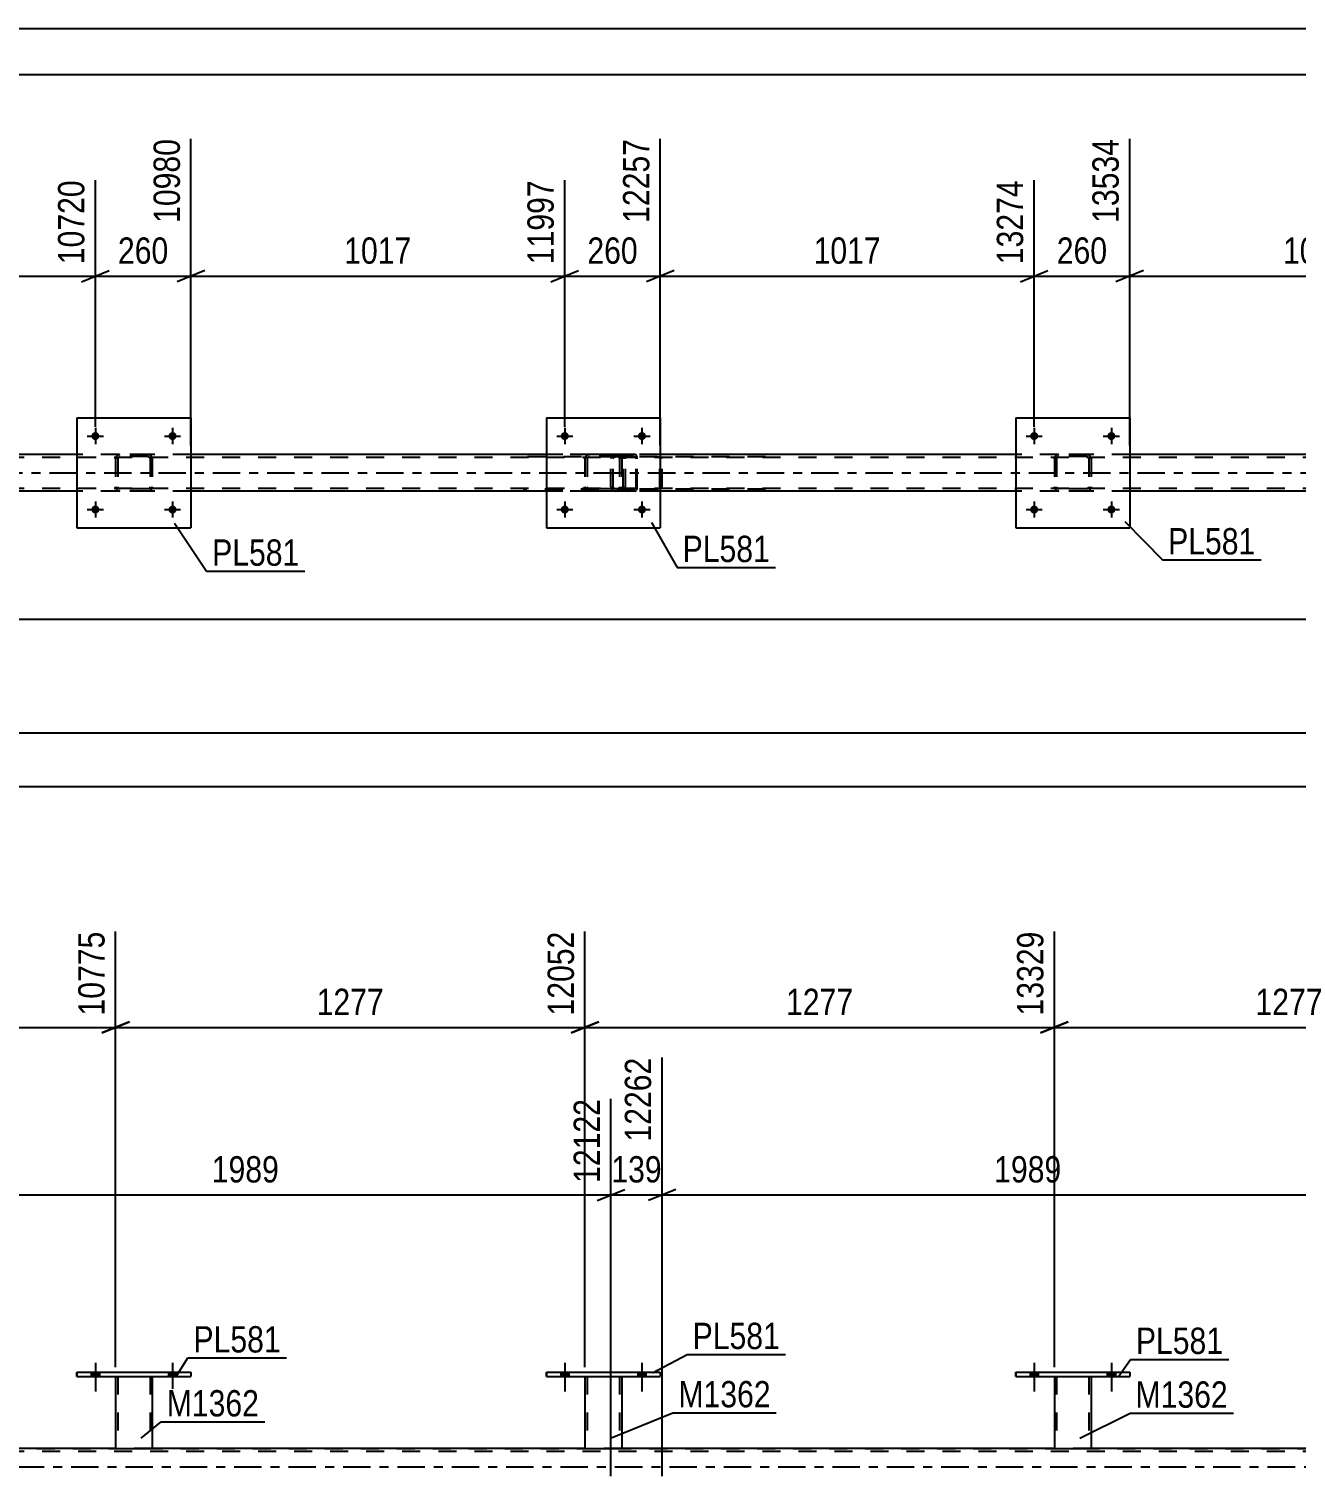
# Model space of a CAD drawing. Header units: millimetres. Extents: x 0 to 841, y 0 to 594.
# Drawn here: x 475.1 to 613, y 436.5 to 594 of the extents above; entities that cross this region are included whole.
import ezdxf

# ---------------------------------------------------------------- set-up
doc = ezdxf.new("R2010")
doc.units = ezdxf.units.MM
doc.linetypes.add('DXK_LINE_DOT2', pattern=[3.9198, 1.9599, -1.9599])
doc.linetypes.add('DXK_LINE_DOT3', pattern=[5.9187, 2.979, -0.9799, 0.9799, -0.9799])
doc.styles.add('Arial Narrow', font='ARIALN.TTF', dxfattribs={"height": 0.2})

# ---------------------------------------------------------------- blocks, each defined once
blk = doc.blocks.new('Unknown-318887337-1135')
at = {"color": 5, "linetype": 'Continuous'}
for p, q in [((841, 594), (0, 594)), ((836, 589), (5, 589))]:
    blk.add_line(p, q, dxfattribs=at)
blk = doc.blocks.new('Part-318887337-5396 - 5196')
at = {"color": 7, "linetype": 'DXK_LINE_DOT2'}
for p, q in [((768.54, 547.37), (104.46, 547.37)), ((492.71, 547.69), (480.31, 547.69)), ((543.79, 547.69), (531.39, 547.69)), ((594.87, 547.69), (582.47, 547.69)), ((768.54, 544.01), (104.46, 544.01)), ((492.71, 543.69), (480.31, 543.69)), ((543.79, 543.69), (531.39, 543.69)), ((594.87, 543.69), (582.47, 543.69))]:
    blk.add_line(p, q, dxfattribs=at)
at = {"color": 2, "linetype": 'Continuous'}
for p, q in [((480.31, 547.69), (441.63, 547.69)), ((531.39, 547.69), (492.71, 547.69)), ((582.47, 547.69), (543.79, 547.69)), ((633.55, 547.69), (594.87, 547.69)), ((480.31, 543.69), (441.63, 543.69)), ((531.39, 543.69), (492.71, 543.69)), ((582.47, 543.69), (543.79, 543.69)), ((633.55, 543.69), (594.87, 543.69))]:
    blk.add_line(p, q, dxfattribs=at)
at = {"color": 7, "linetype": 'DXK_LINE_DOT3'}
blk.add_line((104.46, 545.69), (768.54, 545.69), dxfattribs=at)
blk = doc.blocks.new('Bolt-318887337-5218 - 5196')
at = {"linetype": 'Continuous'}
for points in [[(584.91, 549.7, -1), (584.03, 549.7, -1)], [(593.31, 549.7, -1), (592.43, 549.7, -1)]]:
    blk.add_hatch(color=1, dxfattribs=at).paths.add_polyline_path(points)
at = {"color": 1, "linetype": 'Continuous'}
for p, q in [((583.59, 549.7), (585.35, 549.7)), ((584.47, 550.58), (584.47, 548.82)), ((591.99, 549.7), (593.75, 549.7)), ((592.87, 550.58), (592.87, 548.82))]:
    blk.add_line(p, q, dxfattribs=at)
blk = doc.blocks.new('Bolt-318887337-5219 - 5196')
at = {"linetype": 'Continuous'}
for points in [[(584.91, 541.7, -1), (584.03, 541.7, -1)], [(593.31, 541.7, -1), (592.43, 541.7, -1)]]:
    blk.add_hatch(color=1, dxfattribs=at).paths.add_polyline_path(points)
at = {"color": 1, "linetype": 'Continuous'}
for p, q in [((583.59, 541.7), (585.35, 541.7)), ((584.47, 542.58), (584.47, 540.82)), ((591.99, 541.7), (593.75, 541.7)), ((592.87, 542.58), (592.87, 540.82))]:
    blk.add_line(p, q, dxfattribs=at)
blk = doc.blocks.new('Bolt-318887337-5222 - 5196')
at = {"linetype": 'Continuous'}
for points in [[(533.83, 549.7, -1), (532.95, 549.7, -1)], [(542.23, 549.7, -1), (541.35, 549.7, -1)]]:
    blk.add_hatch(color=1, dxfattribs=at).paths.add_polyline_path(points)
at = {"color": 1, "linetype": 'Continuous'}
for p, q in [((532.51, 549.7), (534.27, 549.7)), ((533.39, 550.58), (533.39, 548.82)), ((540.91, 549.7), (542.67, 549.7)), ((541.79, 550.58), (541.79, 548.82))]:
    blk.add_line(p, q, dxfattribs=at)
blk = doc.blocks.new('Bolt-318887337-5223 - 5196')
at = {"linetype": 'Continuous'}
for points in [[(533.83, 541.7, -1), (532.95, 541.7, -1)], [(542.23, 541.7, -1), (541.35, 541.7, -1)]]:
    blk.add_hatch(color=1, dxfattribs=at).paths.add_polyline_path(points)
at = {"color": 1, "linetype": 'Continuous'}
for p, q in [((532.51, 541.7), (534.27, 541.7)), ((533.39, 542.58), (533.39, 540.82)), ((540.91, 541.7), (542.67, 541.7)), ((541.79, 542.58), (541.79, 540.82))]:
    blk.add_line(p, q, dxfattribs=at)
blk = doc.blocks.new('Bolt-318887337-5224 - 5196')
at = {"linetype": 'Continuous'}
for points in [[(482.75, 549.7, -1), (481.87, 549.7, -1)], [(491.15, 549.7, -1), (490.27, 549.7, -1)]]:
    blk.add_hatch(color=1, dxfattribs=at).paths.add_polyline_path(points)
at = {"color": 1, "linetype": 'Continuous'}
for p, q in [((481.43, 549.7), (483.19, 549.7)), ((482.31, 550.58), (482.31, 548.82)), ((489.83, 549.7), (491.59, 549.7)), ((490.71, 550.58), (490.71, 548.82))]:
    blk.add_line(p, q, dxfattribs=at)
blk = doc.blocks.new('Bolt-318887337-5225 - 5196')
at = {"linetype": 'Continuous'}
for points in [[(482.75, 541.7, -1), (481.87, 541.7, -1)], [(491.15, 541.7, -1), (490.27, 541.7, -1)]]:
    blk.add_hatch(color=1, dxfattribs=at).paths.add_polyline_path(points)
at = {"color": 1, "linetype": 'Continuous'}
for p, q in [((481.43, 541.7), (483.19, 541.7)), ((482.31, 542.58), (482.31, 540.82)), ((489.83, 541.7), (491.59, 541.7)), ((490.71, 542.58), (490.71, 540.82))]:
    blk.add_line(p, q, dxfattribs=at)
blk = doc.blocks.new('Part-318887337-5291 - 5196')
at = {"color": 2, "linetype": 'Continuous'}
for p, q in [((582.47, 551.7), (582.47, 539.7)), ((582.47, 551.7), (594.87, 551.7)), ((594.87, 551.7), (594.87, 539.7)), ((582.47, 539.7), (594.87, 539.7))]:
    blk.add_line(p, q, dxfattribs=at)
blk = doc.blocks.new('Part-318887337-5292 - 5196')
at = {"color": 7, "linetype": 'DXK_LINE_DOT2'}
for p, q in [((586.67, 547.22), (586.71, 547.4)), ((586.71, 547.4), (586.67, 547.22)), ((586.67, 547.22), (586.67, 544.18)), ((586.91, 547.22), (586.93, 547.31)), ((586.91, 547.22), (586.91, 544.18)), ((586.93, 547.31), (586.98, 547.39)), ((586.97, 547.66), (587.15, 547.7)), ((587.15, 547.7), (586.97, 547.66)), ((586.98, 547.39), (587.06, 547.44)), ((587.06, 547.44), (587.15, 547.46)), ((590.19, 547.7), (587.15, 547.7)), ((590.19, 547.46), (587.15, 547.46)), ((590.19, 547.7), (590.37, 547.66)), ((590.37, 547.66), (590.19, 547.7)), ((590.19, 547.46), (590.28, 547.44)), ((590.28, 547.44), (590.36, 547.39)), ((590.36, 547.39), (590.41, 547.31)), ((590.41, 547.31), (590.43, 547.22)), ((590.43, 547.22), (590.43, 544.18)), ((590.63, 547.4), (590.67, 547.22)), ((590.67, 547.22), (590.63, 547.4)), ((590.67, 547.22), (590.67, 544.18)), ((586.71, 543.99), (586.67, 544.18)), ((586.67, 544.18), (586.71, 543.99)), ((586.93, 544.09), (586.91, 544.18)), ((586.98, 544.01), (586.93, 544.09)), ((587.15, 543.7), (586.97, 543.73)), ((586.97, 543.73), (587.15, 543.7)), ((587.06, 543.96), (586.98, 544.01)), ((587.15, 543.94), (587.06, 543.96)), ((590.19, 543.94), (587.15, 543.94)), ((590.19, 543.7), (587.15, 543.7)), ((590.28, 543.96), (590.19, 543.94)), ((590.37, 543.73), (590.19, 543.7)), ((590.19, 543.7), (590.37, 543.73)), ((590.36, 544.01), (590.28, 543.96)), ((590.41, 544.09), (590.36, 544.01)), ((590.43, 544.18), (590.41, 544.09)), ((590.67, 544.18), (590.63, 543.99)), ((590.63, 543.99), (590.67, 544.18))]:
    blk.add_line(p, q, dxfattribs=at)
at = {"color": 7, "linetype": 'DXK_LINE_DOT3'}
blk.add_line((588.67, 545.7), (588.67, 545.7), dxfattribs=at)
at = {"color": 7, "linetype": 'DXK_LINE_DOT2'}
for centre, start, end in [((587.15, 547.22), 112.5, 157.5), ((587.15, 547.22), 112.5, 157.5), ((590.19, 547.22), 22.5, 67.5), ((590.19, 547.22), 22.5, 67.5), ((587.15, 544.18), 202.5, 247.5), ((587.15, 544.18), 202.5, 247.5), ((590.19, 544.18), 292.5, 337.5), ((590.19, 544.18), 292.5, 337.5)]:
    blk.add_arc(centre, 0.48, start, end, dxfattribs=at)
blk = doc.blocks.new('Part-318887337-5303 - 5196')
at = {"color": 2, "linetype": 'Continuous'}
for p, q in [((531.39, 551.7), (531.39, 539.7)), ((531.39, 551.7), (543.79, 551.7)), ((543.79, 551.7), (543.79, 539.7)), ((531.39, 539.7), (543.79, 539.7))]:
    blk.add_line(p, q, dxfattribs=at)
blk = doc.blocks.new('Part-318887337-5304 - 5196')
at = {"color": 7, "linetype": 'DXK_LINE_DOT2'}
for p, q in [((535.59, 547.22), (535.62, 547.4)), ((535.62, 547.4), (535.59, 547.22)), ((535.59, 547.22), (535.59, 544.18)), ((535.83, 547.22), (535.85, 547.31)), ((535.83, 547.22), (535.83, 544.18)), ((535.85, 547.31), (535.9, 547.39)), ((535.88, 547.66), (536.07, 547.7)), ((536.07, 547.7), (535.88, 547.66)), ((535.9, 547.39), (535.98, 547.44)), ((535.98, 547.44), (536.07, 547.46)), ((539.11, 547.7), (536.07, 547.7)), ((539.11, 547.46), (536.07, 547.46)), ((539.11, 547.7), (539.29, 547.66)), ((539.29, 547.66), (539.11, 547.7)), ((539.11, 547.46), (539.2, 547.44)), ((539.2, 547.44), (539.28, 547.39)), ((539.28, 547.39), (539.33, 547.31)), ((539.33, 547.31), (539.35, 547.22)), ((539.35, 547.22), (539.35, 544.18)), ((539.55, 547.4), (539.59, 547.22)), ((539.59, 547.22), (539.55, 547.4)), ((539.59, 547.22), (539.59, 544.18)), ((535.62, 543.99), (535.59, 544.18)), ((535.59, 544.18), (535.62, 543.99)), ((535.85, 544.09), (535.83, 544.18)), ((535.9, 544.01), (535.85, 544.09)), ((536.07, 543.7), (535.88, 543.73)), ((535.88, 543.73), (536.07, 543.7)), ((535.98, 543.96), (535.9, 544.01)), ((536.07, 543.94), (535.98, 543.96)), ((539.11, 543.94), (536.07, 543.94)), ((539.11, 543.7), (536.07, 543.7)), ((539.2, 543.96), (539.11, 543.94)), ((539.29, 543.73), (539.11, 543.7)), ((539.11, 543.7), (539.29, 543.73)), ((539.28, 544.01), (539.2, 543.96)), ((539.33, 544.09), (539.28, 544.01)), ((539.35, 544.18), (539.33, 544.09)), ((539.59, 544.18), (539.55, 543.99)), ((539.55, 543.99), (539.59, 544.18))]:
    blk.add_line(p, q, dxfattribs=at)
at = {"color": 7, "linetype": 'DXK_LINE_DOT3'}
blk.add_line((537.59, 545.7), (537.59, 545.7), dxfattribs=at)
at = {"color": 7, "linetype": 'DXK_LINE_DOT2'}
for centre, start, end in [((536.07, 547.22), 112.5, 157.5), ((536.07, 547.22), 112.5, 157.5), ((539.11, 547.22), 22.5, 67.5), ((539.11, 547.22), 22.5, 67.5), ((536.07, 544.18), 202.5, 247.5), ((536.07, 544.18), 202.5, 247.5), ((539.11, 544.18), 292.5, 337.5), ((539.11, 544.18), 292.5, 337.5)]:
    blk.add_arc(centre, 0.48, start, end, dxfattribs=at)
blk = doc.blocks.new('Part-318887337-5309 - 5196')
at = {"color": 2, "linetype": 'Continuous'}
for p, q in [((480.31, 551.7), (480.31, 539.7)), ((480.31, 551.7), (492.71, 551.7)), ((492.71, 551.7), (492.71, 539.7)), ((480.31, 539.7), (492.71, 539.7))]:
    blk.add_line(p, q, dxfattribs=at)
blk = doc.blocks.new('Part-318887337-5310 - 5196')
at = {"color": 7, "linetype": 'DXK_LINE_DOT2'}
for p, q in [((484.51, 547.22), (484.54, 547.4)), ((484.54, 547.4), (484.51, 547.22)), ((484.51, 547.22), (484.51, 544.18)), ((484.75, 547.22), (484.77, 547.31)), ((484.75, 547.22), (484.75, 544.18)), ((484.77, 547.31), (484.82, 547.39)), ((484.8, 547.66), (484.99, 547.7)), ((484.99, 547.7), (484.8, 547.66)), ((484.82, 547.39), (484.9, 547.44)), ((484.9, 547.44), (484.99, 547.46)), ((488.03, 547.7), (484.99, 547.7)), ((488.03, 547.46), (484.99, 547.46)), ((488.03, 547.7), (488.21, 547.66)), ((488.21, 547.66), (488.03, 547.7)), ((488.03, 547.46), (488.12, 547.44)), ((488.12, 547.44), (488.2, 547.39)), ((488.2, 547.39), (488.25, 547.31)), ((488.25, 547.31), (488.27, 547.22)), ((488.27, 547.22), (488.27, 544.18)), ((488.47, 547.4), (488.51, 547.22)), ((488.51, 547.22), (488.47, 547.4)), ((488.51, 547.22), (488.51, 544.18)), ((484.54, 543.99), (484.51, 544.18)), ((484.51, 544.18), (484.54, 543.99)), ((484.77, 544.09), (484.75, 544.18)), ((484.82, 544.01), (484.77, 544.09)), ((484.99, 543.7), (484.8, 543.73)), ((484.8, 543.73), (484.99, 543.7)), ((484.9, 543.96), (484.82, 544.01)), ((484.99, 543.94), (484.9, 543.96)), ((488.03, 543.94), (484.99, 543.94)), ((488.03, 543.7), (484.99, 543.7)), ((488.12, 543.96), (488.03, 543.94)), ((488.21, 543.73), (488.03, 543.7)), ((488.03, 543.7), (488.21, 543.73)), ((488.2, 544.01), (488.12, 543.96)), ((488.25, 544.09), (488.2, 544.01)), ((488.27, 544.18), (488.25, 544.09)), ((488.51, 544.18), (488.47, 543.99)), ((488.47, 543.99), (488.51, 544.18))]:
    blk.add_line(p, q, dxfattribs=at)
at = {"color": 7, "linetype": 'DXK_LINE_DOT3'}
blk.add_line((486.51, 545.7), (486.51, 545.7), dxfattribs=at)
at = {"color": 7, "linetype": 'DXK_LINE_DOT2'}
for centre, start, end in [((484.99, 547.22), 112.5, 157.5), ((484.99, 547.22), 112.5, 157.5), ((488.03, 547.22), 22.5, 67.5), ((488.03, 547.22), 22.5, 67.5), ((484.99, 544.18), 202.5, 247.5), ((484.99, 544.18), 202.5, 247.5), ((488.03, 544.18), 292.5, 337.5), ((488.03, 544.18), 292.5, 337.5)]:
    blk.add_arc(centre, 0.48, start, end, dxfattribs=at)
blk = doc.blocks.new('Part-318887337-5335 - 5196')
at = {"color": 7, "linetype": 'DXK_LINE_DOT2'}
for p, q in [((541.01, 547.69), (528.85, 547.69)), ((539.13, 547.45), (528.85, 547.45)), ((538.45, 547.35), (538.42, 547.21)), ((538.42, 544.17), (538.42, 547.21)), ((538.46, 547.4), (538.45, 547.35)), ((538.67, 547.21), (538.69, 547.3)), ((538.67, 544.17), (538.67, 547.21)), ((538.69, 547.3), (538.74, 547.38)), ((538.92, 547.69), (538.73, 547.66)), ((538.74, 547.38), (538.82, 547.43)), ((538.82, 547.43), (538.92, 547.45)), ((538.92, 547.69), (541.01, 547.69)), ((541.01, 547.45), (538.92, 547.45)), ((539.74, 547.69), (539.74, 547.45)), ((541.12, 547.66), (541.01, 547.69)), ((541.01, 547.45), (541.06, 547.43)), ((541.06, 547.43), (541.11, 547.38)), ((541.11, 547.38), (541.14, 547.3)), ((541.2, 547.55), (541.12, 547.66)), ((541.14, 547.3), (541.15, 547.21)), ((541.15, 544.17), (541.15, 547.21)), ((541.26, 547.4), (541.2, 547.55)), ((541.28, 547.21), (541.26, 547.4)), ((541.28, 544.17), (541.28, 547.21)), ((541.01, 543.93), (528.85, 543.93)), ((541.01, 543.69), (528.85, 543.69)), ((538.42, 544.17), (538.43, 544.11)), ((538.43, 544.11), (538.46, 543.99)), ((538.69, 544.08), (538.67, 544.17)), ((538.74, 544), (538.69, 544.08)), ((538.73, 543.73), (538.92, 543.69)), ((538.82, 543.95), (538.74, 544)), ((538.92, 543.93), (538.82, 543.95)), ((541.01, 543.69), (538.92, 543.69)), ((539.74, 543.69), (539.74, 543.93)), ((541.06, 543.95), (541.01, 543.93)), ((541.01, 543.69), (541.12, 543.73)), ((541.11, 544), (541.06, 543.95)), ((541.14, 544.08), (541.11, 544)), ((541.12, 543.73), (541.2, 543.83)), ((541.15, 544.17), (541.14, 544.08)), ((541.2, 543.83), (541.26, 543.99)), ((541.26, 543.99), (541.28, 544.17))]:
    blk.add_line(p, q, dxfattribs=at)
for centre, start, end in [((538.91, 547.2), 111.1941, 156.1506), ((538.91, 544.19), 203.8494, 248.8059)]:
    blk.add_arc(centre, 0.492, start, end, dxfattribs=at)
blk = doc.blocks.new('Part-318887337-5364 - 5196')
at = {"color": 7, "linetype": 'DXK_LINE_DOT2'}
for p, q in [((539.76, 547.35), (539.74, 547.21)), ((539.74, 544.17), (539.74, 547.21)), ((539.77, 547.4), (539.76, 547.35)), ((539.99, 547.21), (540.01, 547.3)), ((539.99, 544.17), (539.99, 547.21)), ((540.01, 547.3), (540.07, 547.38)), ((540.25, 547.69), (540.05, 547.66)), ((540.07, 547.38), (540.15, 547.43)), ((540.15, 547.43), (540.25, 547.45)), ((555.23, 547.69), (540.25, 547.69)), ((555.23, 547.45), (540.25, 547.45)), ((543.68, 547.66), (543.48, 547.69)), ((543.48, 547.45), (543.58, 547.43)), ((543.58, 547.43), (543.66, 547.38)), ((543.66, 547.38), (543.72, 547.3)), ((543.72, 547.3), (543.74, 547.21)), ((543.74, 544.17), (543.74, 547.21)), ((543.96, 547.35), (543.95, 547.4)), ((543.99, 547.21), (543.96, 547.35)), ((543.99, 544.17), (543.99, 547.21)), ((539.74, 544.17), (539.75, 544.11)), ((539.75, 544.11), (539.77, 543.99)), ((540.01, 544.08), (539.99, 544.17)), ((540.07, 544), (540.01, 544.08)), ((540.05, 543.73), (540.25, 543.69)), ((540.15, 543.95), (540.07, 544)), ((540.25, 543.93), (540.15, 543.95)), ((555.23, 543.93), (540.25, 543.93)), ((555.23, 543.69), (540.25, 543.69)), ((543.58, 543.95), (543.48, 543.93)), ((543.48, 543.69), (543.68, 543.73)), ((543.66, 544), (543.58, 543.95)), ((543.72, 544.08), (543.66, 544)), ((543.74, 544.17), (543.72, 544.08)), ((543.95, 543.99), (543.98, 544.11)), ((543.98, 544.11), (543.99, 544.17))]:
    blk.add_line(p, q, dxfattribs=at)
for centre, start, end in [((540.23, 547.19), 110.7584, 155.6801), ((540.23, 544.19), 204.32, 249.2417)]:
    blk.add_arc(centre, 0.496, start, end, dxfattribs=at)
blk = doc.blocks.new('Bolt-318887337-3358 - 3336')
at = {"linetype": 'Continuous'}
for points in [[(584.03, 447.37), (584.91, 447.37), (584.91, 447.85), (584.03, 447.85)], [(592.43, 447.37), (593.31, 447.37), (593.31, 447.85), (592.43, 447.85)]]:
    blk.add_hatch(color=1, dxfattribs=at).paths.add_polyline_path(points)
at = {"color": 1, "linetype": 'Continuous'}
for p, q in [((584.47, 448.85), (584.47, 445.73)), ((592.87, 448.85), (592.87, 445.73)), ((584.03, 447.85), (584.03, 447.37)), ((584.91, 447.85), (584.91, 447.37)), ((592.43, 447.85), (592.43, 447.37)), ((593.31, 447.85), (593.31, 447.37))]:
    blk.add_line(p, q, dxfattribs=at)
blk = doc.blocks.new('Bolt-318887337-3359 - 3336')
at = {"linetype": 'Continuous'}
for points in [[(584.03, 447.37), (584.91, 447.37), (584.91, 447.85), (584.03, 447.85)], [(592.43, 447.37), (593.31, 447.37), (593.31, 447.85), (592.43, 447.85)]]:
    blk.add_hatch(color=1, dxfattribs=at).paths.add_polyline_path(points)
at = {"color": 1, "linetype": 'Continuous'}
for p, q in [((584.47, 448.85), (584.47, 445.73)), ((592.87, 448.85), (592.87, 445.73)), ((584.03, 447.85), (584.03, 447.37)), ((584.91, 447.85), (584.91, 447.37)), ((592.43, 447.85), (592.43, 447.37)), ((593.31, 447.85), (593.31, 447.37))]:
    blk.add_line(p, q, dxfattribs=at)
blk = doc.blocks.new('Bolt-318887337-3362 - 3336')
at = {"linetype": 'Continuous'}
for points in [[(532.95, 447.37), (533.83, 447.37), (533.83, 447.85), (532.95, 447.85)], [(541.35, 447.37), (542.23, 447.37), (542.23, 447.85), (541.35, 447.85)]]:
    blk.add_hatch(color=1, dxfattribs=at).paths.add_polyline_path(points)
at = {"color": 1, "linetype": 'Continuous'}
for p, q in [((533.39, 448.85), (533.39, 445.73)), ((541.79, 448.85), (541.79, 445.73)), ((532.95, 447.85), (532.95, 447.37)), ((533.83, 447.85), (533.83, 447.37)), ((541.35, 447.85), (541.35, 447.37)), ((542.23, 447.85), (542.23, 447.37))]:
    blk.add_line(p, q, dxfattribs=at)
blk = doc.blocks.new('Bolt-318887337-3363 - 3336')
at = {"linetype": 'Continuous'}
for points in [[(532.95, 447.37), (533.83, 447.37), (533.83, 447.85), (532.95, 447.85)], [(541.35, 447.37), (542.23, 447.37), (542.23, 447.85), (541.35, 447.85)]]:
    blk.add_hatch(color=1, dxfattribs=at).paths.add_polyline_path(points)
at = {"color": 1, "linetype": 'Continuous'}
for p, q in [((533.39, 448.85), (533.39, 445.73)), ((541.79, 448.85), (541.79, 445.73)), ((532.95, 447.85), (532.95, 447.37)), ((533.83, 447.85), (533.83, 447.37)), ((541.35, 447.85), (541.35, 447.37)), ((542.23, 447.85), (542.23, 447.37))]:
    blk.add_line(p, q, dxfattribs=at)
blk = doc.blocks.new('Bolt-318887337-3364 - 3336')
at = {"linetype": 'Continuous'}
for points in [[(481.87, 447.37), (482.75, 447.37), (482.75, 447.85), (481.87, 447.85)], [(490.27, 447.37), (491.15, 447.37), (491.15, 447.85), (490.27, 447.85)]]:
    blk.add_hatch(color=1, dxfattribs=at).paths.add_polyline_path(points)
at = {"color": 1, "linetype": 'Continuous'}
for p, q in [((482.31, 448.85), (482.31, 445.73)), ((490.71, 448.85), (490.71, 445.73)), ((481.87, 447.85), (481.87, 447.37)), ((482.75, 447.85), (482.75, 447.37)), ((490.27, 447.85), (490.27, 447.37)), ((491.15, 447.85), (491.15, 447.37))]:
    blk.add_line(p, q, dxfattribs=at)
blk = doc.blocks.new('Bolt-318887337-3365 - 3336')
at = {"linetype": 'Continuous'}
for points in [[(481.87, 447.37), (482.75, 447.37), (482.75, 447.85), (481.87, 447.85)], [(490.27, 447.37), (491.15, 447.37), (491.15, 447.85), (490.27, 447.85)]]:
    blk.add_hatch(color=1, dxfattribs=at).paths.add_polyline_path(points)
at = {"color": 1, "linetype": 'Continuous'}
for p, q in [((482.31, 448.85), (482.31, 445.73)), ((490.71, 448.85), (490.71, 445.73)), ((481.87, 447.85), (481.87, 447.37)), ((482.75, 447.85), (482.75, 447.37)), ((490.27, 447.85), (490.27, 447.37)), ((491.15, 447.85), (491.15, 447.37))]:
    blk.add_line(p, q, dxfattribs=at)
blk = doc.blocks.new('Part-318887337-3505 - 3336')
at = {"color": 2, "linetype": 'Continuous'}
for p, q in [((582.47, 447.37), (582.47, 447.85)), ((582.47, 447.85), (582.47, 447.85)), ((582.47, 447.85), (594.87, 447.85)), ((582.47, 447.37), (582.47, 447.37)), ((582.47, 447.37), (594.87, 447.37)), ((594.87, 447.85), (594.87, 447.37))]:
    blk.add_line(p, q, dxfattribs=at)
at = {"color": 7, "linetype": 'DXK_LINE_DOT2'}
for p, q in [((582.47, 447.85), (582.47, 447.37)), ((582.47, 447.85), (582.47, 447.85)), ((582.47, 447.37), (582.47, 447.37)), ((594.87, 447.85), (594.87, 447.37))]:
    blk.add_line(p, q, dxfattribs=at)
blk = doc.blocks.new('Part-318887337-3510 - 3336')
at = {"color": 7, "linetype": 'DXK_LINE_DOT2'}
for p, q in [((586.67, 447.38), (590.67, 447.38)), ((586.67, 447.37), (586.67, 447.38)), ((586.67, 447.38), (586.67, 447.37)), ((586.91, 447.38), (586.91, 439.53)), ((590.43, 447.38), (590.43, 439.53)), ((590.67, 447.38), (590.67, 447.37)), ((590.67, 447.37), (590.67, 447.38)), ((590.41, 439.53), (590.43, 439.53))]:
    blk.add_line(p, q, dxfattribs=at)
at = {"color": 2, "linetype": 'Continuous'}
for p, q in [((586.67, 447.37), (586.67, 439.53)), ((590.67, 447.37), (590.67, 439.53)), ((586.67, 439.53), (590.63, 439.53)), ((590.67, 439.53), (590.63, 439.53))]:
    blk.add_line(p, q, dxfattribs=at)
blk = doc.blocks.new('Part-318887337-3525 - 3336')
at = {"color": 2, "linetype": 'Continuous'}
for p, q in [((531.39, 447.37), (531.39, 447.85)), ((531.39, 447.85), (531.39, 447.85)), ((531.39, 447.85), (543.79, 447.85)), ((531.39, 447.37), (531.39, 447.37)), ((531.39, 447.37), (543.79, 447.37)), ((543.79, 447.85), (543.79, 447.37))]:
    blk.add_line(p, q, dxfattribs=at)
at = {"color": 7, "linetype": 'DXK_LINE_DOT2'}
for p, q in [((531.39, 447.85), (531.39, 447.37)), ((531.39, 447.85), (531.39, 447.85)), ((531.39, 447.37), (531.39, 447.37)), ((543.79, 447.85), (543.79, 447.37))]:
    blk.add_line(p, q, dxfattribs=at)
blk = doc.blocks.new('Part-318887337-3530 - 3336')
at = {"color": 7, "linetype": 'DXK_LINE_DOT2'}
for p, q in [((535.59, 447.38), (539.59, 447.38)), ((535.59, 447.37), (535.59, 447.38)), ((535.59, 447.38), (535.59, 447.37)), ((535.83, 447.38), (535.83, 439.53)), ((539.35, 447.38), (539.35, 439.53)), ((539.59, 447.38), (539.59, 447.37)), ((539.59, 447.37), (539.59, 447.38)), ((539.33, 439.53), (539.35, 439.53))]:
    blk.add_line(p, q, dxfattribs=at)
at = {"color": 2, "linetype": 'Continuous'}
for p, q in [((535.59, 447.37), (535.59, 439.53)), ((539.59, 447.37), (539.59, 439.53)), ((535.59, 439.53), (539.55, 439.53)), ((539.59, 439.53), (539.55, 439.53))]:
    blk.add_line(p, q, dxfattribs=at)
blk = doc.blocks.new('Part-318887337-3535 - 3336')
at = {"color": 2, "linetype": 'Continuous'}
for p, q in [((480.31, 447.37), (480.31, 447.85)), ((480.31, 447.85), (480.31, 447.85)), ((480.31, 447.85), (492.71, 447.85)), ((480.31, 447.37), (480.31, 447.37)), ((480.31, 447.37), (492.71, 447.37)), ((492.71, 447.85), (492.71, 447.37))]:
    blk.add_line(p, q, dxfattribs=at)
at = {"color": 7, "linetype": 'DXK_LINE_DOT2'}
for p, q in [((480.31, 447.85), (480.31, 447.37)), ((480.31, 447.85), (480.31, 447.85)), ((480.31, 447.37), (480.31, 447.37)), ((492.71, 447.85), (492.71, 447.37))]:
    blk.add_line(p, q, dxfattribs=at)
blk = doc.blocks.new('Part-318887337-3540 - 3336')
at = {"color": 7, "linetype": 'DXK_LINE_DOT2'}
for p, q in [((484.51, 447.38), (488.51, 447.38)), ((484.51, 447.37), (484.51, 447.38)), ((484.51, 447.38), (484.51, 447.37)), ((484.75, 447.38), (484.75, 439.53)), ((488.27, 447.38), (488.27, 439.53)), ((488.51, 447.38), (488.51, 447.37)), ((488.51, 447.37), (488.51, 447.38)), ((488.25, 439.53), (488.27, 439.53))]:
    blk.add_line(p, q, dxfattribs=at)
at = {"color": 2, "linetype": 'Continuous'}
for p, q in [((484.51, 447.37), (484.51, 439.53)), ((488.51, 447.37), (488.51, 439.53)), ((484.51, 439.53), (488.47, 439.53)), ((488.51, 439.53), (488.47, 439.53))]:
    blk.add_line(p, q, dxfattribs=at)
blk = doc.blocks.new('Part-318887337-3670 - 3336')
at = {"color": 7, "linetype": 'DXK_LINE_DOT2'}
for p, q in [((178.02, 439.53), (768.54, 439.53)), ((488.51, 439.53), (484.51, 439.53)), ((539.59, 439.53), (535.59, 439.53)), ((590.67, 439.53), (586.67, 439.53)), ((768.54, 439.21), (53.52, 439.21))]:
    blk.add_line(p, q, dxfattribs=at)
at = {"color": 2, "linetype": 'Continuous'}
for p, q in [((484.51, 439.53), (437.43, 439.53)), ((535.59, 439.53), (488.51, 439.53)), ((586.67, 439.53), (539.59, 439.53)), ((637.75, 439.53), (590.67, 439.53))]:
    blk.add_line(p, q, dxfattribs=at)
at = {"color": 7, "linetype": 'DXK_LINE_DOT3'}
blk.add_line((53.52, 437.53), (768.54, 437.53), dxfattribs=at)
blk = doc.blocks.new('StraightDimension-318887337-14134 - 5196')
at = {"color": 7, "linetype": 'Continuous'}
for p, q in [((594.87, 548.69), (594.87, 582.04)), ((635.55, 550.7), (635.55, 577.54)), ((596.37, 567.7), (593.37, 566.5)), ((594.87, 567.1), (635.55, 567.1)), ((634.05, 566.5), (637.05, 567.7))]:
    blk.add_line(p, q, dxfattribs=at)
at = {"color": 0, "linetype": 'Continuous'}
blk.add_wipeout([(634.95, 578.14), (630.75, 578.14), (630.75, 567.8), (634.95, 567.8)], dxfattribs=at)
at = {"color": 0}
blk.add_wipeout([(619.47, 567.85), (619.47, 572.05), (610.95, 572.05), (610.95, 567.85)], dxfattribs=at)
at = {"color": 3, "linetype": 'Continuous', "style": 'Arial Narrow'}
blk.add_text('14551', height=2.863, rotation=90.0002, dxfattribs=at).set_placement((634.35, 568.4))
at = {"color": 3, "style": 'Arial Narrow'}
blk.add_text('1017', height=2.863, dxfattribs=at).set_placement((611.55, 568.45))
blk = doc.blocks.new('StraightDimension-318887337-5482 - 5196')
at = {"color": 7, "linetype": 'Continuous'}
blk.add_line((63.58, 511.57), (768.54, 511.57), dxfattribs=at)
blk = doc.blocks.new('StraightDimension-318887337-9022 - 5196')
at = {"color": 7, "linetype": 'Continuous'}
blk.add_line((64.22, 517.39), (768.54, 517.39), dxfattribs=at)
blk = doc.blocks.new('StraightDimension-318887337-14135 - 5196')
at = {"color": 7, "linetype": 'Continuous'}
for p, q in [((594.87, 548.69), (594.87, 582.04)), ((584.47, 550.7), (584.47, 577.54)), ((582.97, 566.5), (585.97, 567.7)), ((584.47, 567.1), (594.87, 567.1)), ((596.37, 567.7), (593.37, 566.5))]:
    blk.add_line(p, q, dxfattribs=at)
at = {"color": 0}
blk.add_wipeout([(593.01, 567.85), (593.01, 572.05), (586.33, 572.05), (586.33, 567.85)], dxfattribs=at)
at = {"color": 3, "style": 'Arial Narrow'}
blk.add_text('260', height=2.863, dxfattribs=at).set_placement((586.93, 568.45))
at = {"color": 0, "linetype": 'Continuous'}
blk.add_wipeout([(594.27, 582.64), (590.07, 582.64), (590.07, 572.3), (594.27, 572.3)], dxfattribs=at)
at = {"color": 3, "linetype": 'Continuous', "style": 'Arial Narrow'}
blk.add_text('13534', height=2.863, rotation=90.0002, dxfattribs=at).set_placement((593.67, 572.9))
blk = doc.blocks.new('StraightDimension-318887337-14136 - 5196')
at = {"color": 7, "linetype": 'Continuous'}
for p, q in [((543.79, 548.69), (543.79, 582.04)), ((584.47, 550.7), (584.47, 577.54)), ((545.29, 567.7), (542.29, 566.5)), ((543.79, 567.1), (584.47, 567.1)), ((582.97, 566.5), (585.97, 567.7))]:
    blk.add_line(p, q, dxfattribs=at)
at = {"color": 0, "linetype": 'Continuous'}
blk.add_wipeout([(583.87, 578.14), (579.67, 578.14), (579.67, 567.8), (583.87, 567.8)], dxfattribs=at)
at = {"color": 0}
blk.add_wipeout([(568.38, 567.85), (568.38, 572.05), (559.87, 572.05), (559.87, 567.85)], dxfattribs=at)
at = {"color": 3, "linetype": 'Continuous', "style": 'Arial Narrow'}
blk.add_text('13274', height=2.863, rotation=90.0002, dxfattribs=at).set_placement((583.27, 568.4))
at = {"color": 3, "style": 'Arial Narrow'}
blk.add_text('1017', height=2.863, dxfattribs=at).set_placement((560.47, 568.45))
blk = doc.blocks.new('StraightDimension-318887337-14137 - 5196')
at = {"color": 7, "linetype": 'Continuous'}
for p, q in [((543.79, 548.69), (543.79, 582.04)), ((533.39, 550.7), (533.39, 577.54)), ((531.89, 566.5), (534.89, 567.7)), ((533.39, 567.1), (543.79, 567.1)), ((545.29, 567.7), (542.29, 566.5))]:
    blk.add_line(p, q, dxfattribs=at)
at = {"color": 0}
blk.add_wipeout([(541.93, 567.85), (541.93, 572.05), (535.25, 572.05), (535.25, 567.85)], dxfattribs=at)
at = {"color": 3, "style": 'Arial Narrow'}
blk.add_text('260', height=2.863, dxfattribs=at).set_placement((535.85, 568.45))
at = {"color": 0, "linetype": 'Continuous'}
blk.add_wipeout([(543.19, 582.64), (538.99, 582.64), (538.99, 572.3), (543.19, 572.3)], dxfattribs=at)
at = {"color": 3, "linetype": 'Continuous', "style": 'Arial Narrow'}
blk.add_text('12257', height=2.863, rotation=90.0002, dxfattribs=at).set_placement((542.59, 572.9))
blk = doc.blocks.new('StraightDimension-318887337-14138 - 5196')
at = {"color": 7, "linetype": 'Continuous'}
for p, q in [((492.71, 548.69), (492.71, 582.04)), ((533.39, 550.7), (533.39, 577.54)), ((494.21, 567.7), (491.21, 566.5)), ((492.71, 567.1), (533.39, 567.1)), ((531.89, 566.5), (534.89, 567.7))]:
    blk.add_line(p, q, dxfattribs=at)
at = {"color": 0, "linetype": 'Continuous'}
blk.add_wipeout([(532.79, 578.14), (528.59, 578.14), (528.59, 567.8), (532.79, 567.8)], dxfattribs=at)
at = {"color": 0}
blk.add_wipeout([(517.3, 567.85), (517.3, 572.05), (508.79, 572.05), (508.79, 567.85)], dxfattribs=at)
at = {"color": 3, "linetype": 'Continuous', "style": 'Arial Narrow'}
blk.add_text('11997', height=2.863, rotation=90.0002, dxfattribs=at).set_placement((532.19, 568.4))
at = {"color": 3, "style": 'Arial Narrow'}
blk.add_text('1017', height=2.863, dxfattribs=at).set_placement((509.39, 568.45))
blk = doc.blocks.new('StraightDimension-318887337-14139 - 5196')
at = {"color": 7, "linetype": 'Continuous'}
for p, q in [((492.71, 548.69), (492.71, 582.04)), ((482.31, 550.7), (482.31, 577.54)), ((480.81, 566.5), (483.81, 567.7)), ((482.31, 567.1), (492.71, 567.1)), ((494.21, 567.7), (491.21, 566.5))]:
    blk.add_line(p, q, dxfattribs=at)
at = {"color": 0}
blk.add_wipeout([(490.85, 567.85), (490.85, 572.05), (484.17, 572.05), (484.17, 567.85)], dxfattribs=at)
at = {"color": 3, "style": 'Arial Narrow'}
blk.add_text('260', height=2.863, dxfattribs=at).set_placement((484.77, 568.45))
at = {"color": 0, "linetype": 'Continuous'}
blk.add_wipeout([(492.11, 582.64), (487.91, 582.64), (487.91, 572.3), (492.11, 572.3)], dxfattribs=at)
at = {"color": 3, "linetype": 'Continuous', "style": 'Arial Narrow'}
blk.add_text('10980', height=2.863, rotation=90.0002, dxfattribs=at).set_placement((491.51, 572.9))
blk = doc.blocks.new('StraightDimension-318887337-14140 - 5196')
at = {"color": 7, "linetype": 'Continuous'}
for p, q in [((441.63, 548.69), (441.63, 580.21)), ((482.31, 550.7), (482.31, 577.54)), ((443.13, 567.7), (440.13, 566.5)), ((441.63, 567.1), (482.31, 567.1)), ((480.81, 566.5), (483.81, 567.7))]:
    blk.add_line(p, q, dxfattribs=at)
at = {"color": 0, "linetype": 'Continuous'}
blk.add_wipeout([(481.71, 578.14), (477.51, 578.14), (477.51, 567.8), (481.71, 567.8)], dxfattribs=at)
at = {"color": 0}
blk.add_wipeout([(466.22, 567.85), (466.22, 572.05), (457.71, 572.05), (457.71, 567.85)], dxfattribs=at)
at = {"color": 3, "linetype": 'Continuous', "style": 'Arial Narrow'}
blk.add_text('10720', height=2.863, rotation=90.0002, dxfattribs=at).set_placement((481.11, 568.4))
at = {"color": 3, "style": 'Arial Narrow'}
blk.add_text('1017', height=2.863, dxfattribs=at).set_placement((458.31, 568.45))
blk = doc.blocks.new('StraightDimension-318887337-15549 - 5196')
at = {"color": 7, "linetype": 'Continuous'}
blk.add_line((64.22, 529.77), (712.4, 529.77), dxfattribs=at)
blk = doc.blocks.new('StraightDimension-318887337-8079 - 3336')
at = {"color": 7, "linetype": 'Continuous'}
for p, q in [((535.59, 448.38), (535.59, 495.79)), ((586.67, 448.38), (586.67, 495.79)), ((537.09, 485.95), (534.09, 484.75)), ((535.59, 485.35), (586.67, 485.35)), ((585.17, 484.75), (588.17, 485.95))]:
    blk.add_line(p, q, dxfattribs=at)
at = {"color": 0, "linetype": 'Continuous'}
blk.add_wipeout([(586.07, 496.39), (581.87, 496.39), (581.87, 486.05), (586.07, 486.05)], dxfattribs=at)
at = {"color": 0}
blk.add_wipeout([(565.38, 486.1), (565.38, 490.3), (556.87, 490.3), (556.87, 486.1)], dxfattribs=at)
at = {"color": 3, "linetype": 'Continuous', "style": 'Arial Narrow'}
blk.add_text('13329', height=2.863, rotation=90.0002, dxfattribs=at).set_placement((585.47, 486.65))
at = {"color": 3, "style": 'Arial Narrow'}
blk.add_text('1277', height=2.863, dxfattribs=at).set_placement((557.47, 486.7))
blk = doc.blocks.new('StraightDimension-318887337-4484 - 3336')
at = {"color": 7, "linetype": 'Continuous'}
for p, q in [((543.99, 436.53), (543.99, 482.07)), ((538.42, 436.53), (538.42, 477.57)), ((536.92, 466.53), (539.92, 467.73)), ((545.49, 467.73), (542.49, 466.53)), ((538.42, 467.13), (543.99, 467.13))]:
    blk.add_line(p, q, dxfattribs=at)
at = {"color": 0}
blk.add_wipeout([(544.55, 467.88), (544.55, 472.08), (537.86, 472.08), (537.86, 467.88)], dxfattribs=at)
at = {"color": 3, "style": 'Arial Narrow'}
blk.add_text('139', height=2.863, dxfattribs=at).set_placement((538.46, 468.48))
at = {"color": 0, "linetype": 'Continuous'}
blk.add_wipeout([(543.39, 482.67), (539.19, 482.67), (539.19, 472.33), (543.39, 472.33)], dxfattribs=at)
at = {"color": 3, "linetype": 'Continuous', "style": 'Arial Narrow'}
blk.add_text('12262', height=2.863, rotation=90.0002, dxfattribs=at).set_placement((542.79, 472.93))
blk = doc.blocks.new('StraightDimension-318887337-4508 - 3336')
at = {"color": 7, "linetype": 'Continuous'}
for p, q in [((543.99, 436.53), (543.99, 482.07)), ((623.55, 436.53), (623.55, 477.57)), ((545.49, 467.73), (542.49, 466.53)), ((622.05, 466.53), (625.05, 467.73)), ((543.99, 467.13), (623.55, 467.13))]:
    blk.add_line(p, q, dxfattribs=at)
at = {"color": 0, "linetype": 'Continuous'}
blk.add_wipeout([(622.95, 478.17), (618.75, 478.17), (618.75, 467.83), (622.95, 467.83)], dxfattribs=at)
at = {"color": 0}
blk.add_wipeout([(588.03, 467.88), (588.03, 472.08), (579.52, 472.08), (579.52, 467.88)], dxfattribs=at)
at = {"color": 3, "linetype": 'Continuous', "style": 'Arial Narrow'}
blk.add_text('14251', height=2.863, rotation=90.0002, dxfattribs=at).set_placement((622.35, 468.43))
at = {"color": 3, "style": 'Arial Narrow'}
blk.add_text('1989', height=2.863, dxfattribs=at).set_placement((580.12, 468.48))
blk = doc.blocks.new('StraightDimension-318887337-4460 - 3336')
at = {"color": 7, "linetype": 'Continuous'}
for p, q in [((458.86, 436.53), (458.86, 482.07)), ((538.42, 436.53), (538.42, 477.57)), ((460.36, 467.73), (457.36, 466.53)), ((536.92, 466.53), (539.92, 467.73)), ((458.86, 467.13), (538.42, 467.13))]:
    blk.add_line(p, q, dxfattribs=at)
at = {"color": 0, "linetype": 'Continuous'}
blk.add_wipeout([(537.82, 478.17), (533.62, 478.17), (533.62, 467.83), (537.82, 467.83)], dxfattribs=at)
at = {"color": 0}
blk.add_wipeout([(502.89, 467.88), (502.89, 472.08), (494.38, 472.08), (494.38, 467.88)], dxfattribs=at)
at = {"color": 3, "linetype": 'Continuous', "style": 'Arial Narrow'}
blk.add_text('12122', height=2.863, rotation=90.0002, dxfattribs=at).set_placement((537.22, 468.43))
at = {"color": 3, "style": 'Arial Narrow'}
blk.add_text('1989', height=2.863, dxfattribs=at).set_placement((494.98, 468.48))
blk = doc.blocks.new('StraightDimension-318887337-8078 - 3336')
at = {"color": 7, "linetype": 'Continuous'}
for p, q in [((586.67, 448.38), (586.67, 495.79)), ((637.75, 448.38), (637.75, 495.79)), ((588.17, 485.95), (585.17, 484.75)), ((586.67, 485.35), (637.75, 485.35)), ((636.25, 484.75), (639.25, 485.95))]:
    blk.add_line(p, q, dxfattribs=at)
at = {"color": 0, "linetype": 'Continuous'}
blk.add_wipeout([(637.15, 496.39), (632.95, 496.39), (632.95, 486.05), (637.15, 486.05)], dxfattribs=at)
at = {"color": 0}
blk.add_wipeout([(616.47, 486.1), (616.47, 490.3), (607.95, 490.3), (607.95, 486.1)], dxfattribs=at)
at = {"color": 3, "linetype": 'Continuous', "style": 'Arial Narrow'}
blk.add_text('14606', height=2.863, rotation=90.0002, dxfattribs=at).set_placement((636.55, 486.65))
at = {"color": 3, "style": 'Arial Narrow'}
blk.add_text('1277', height=2.863, dxfattribs=at).set_placement((608.55, 486.7))
blk = doc.blocks.new('StraightDimension-318887337-8080 - 3336')
at = {"color": 7, "linetype": 'Continuous'}
for p, q in [((484.51, 448.38), (484.51, 495.79)), ((535.59, 448.38), (535.59, 495.79)), ((486.01, 485.95), (483.01, 484.75)), ((484.51, 485.35), (535.59, 485.35)), ((534.09, 484.75), (537.09, 485.95))]:
    blk.add_line(p, q, dxfattribs=at)
at = {"color": 0, "linetype": 'Continuous'}
blk.add_wipeout([(534.99, 496.39), (530.79, 496.39), (530.79, 486.05), (534.99, 486.05)], dxfattribs=at)
at = {"color": 0}
blk.add_wipeout([(514.3, 486.1), (514.3, 490.3), (505.79, 490.3), (505.79, 486.1)], dxfattribs=at)
at = {"color": 3, "linetype": 'Continuous', "style": 'Arial Narrow'}
blk.add_text('12052', height=2.863, rotation=90.0002, dxfattribs=at).set_placement((534.39, 486.65))
at = {"color": 3, "style": 'Arial Narrow'}
blk.add_text('1277', height=2.863, dxfattribs=at).set_placement((506.39, 486.7))
blk = doc.blocks.new('StraightDimension-318887337-8081 - 3336')
at = {"color": 7, "linetype": 'Continuous'}
for p, q in [((484.51, 448.38), (484.51, 495.79)), ((433.43, 448.38), (433.43, 493.96)), ((434.93, 485.95), (431.93, 484.75)), ((433.43, 485.35), (484.51, 485.35)), ((483.01, 484.75), (486.01, 485.95))]:
    blk.add_line(p, q, dxfattribs=at)
at = {"color": 0, "linetype": 'Continuous'}
blk.add_wipeout([(483.91, 496.39), (479.71, 496.39), (479.71, 486.05), (483.91, 486.05)], dxfattribs=at)
at = {"color": 0}
blk.add_wipeout([(463.22, 486.1), (463.22, 490.3), (454.71, 490.3), (454.71, 486.1)], dxfattribs=at)
at = {"color": 3, "linetype": 'Continuous', "style": 'Arial Narrow'}
blk.add_text('10775', height=2.863, rotation=90.0002, dxfattribs=at).set_placement((483.31, 486.65))
at = {"color": 3, "style": 'Arial Narrow'}
blk.add_text('1277', height=2.863, dxfattribs=at).set_placement((455.31, 486.7))
blk = doc.blocks.new('Mark-318887337-5287 - 5196')
at = {"color": 0}
blk.add_wipeout([(608.56, 536.82), (608.56, 539.82), (599.05, 539.82), (599.05, 536.82)], dxfattribs=at)
blk.add_wipeout([(608.56, 536.82), (608.56, 539.82), (599.05, 539.82), (599.05, 536.82)], dxfattribs=at)
at = {"color": 30, "linetype": 'Continuous'}
for p, q in [((594.32, 540.39), (598.45, 536.22)), ((598.45, 536.22), (609.16, 536.22))]:
    blk.add_line(p, q, dxfattribs=at)
at = {"color": 3, "style": 'Arial Narrow'}
blk.add_text('PL581', height=2.863, dxfattribs=at).set_placement((599.05, 536.82))
blk = doc.blocks.new('Mark-318887337-5299 - 5196')
at = {"color": 0}
blk.add_wipeout([(555.72, 535.99), (555.72, 538.99), (546.22, 538.99), (546.22, 535.99)], dxfattribs=at)
blk.add_wipeout([(555.72, 535.99), (555.72, 538.99), (546.22, 538.99), (546.22, 535.99)], dxfattribs=at)
at = {"color": 30, "linetype": 'Continuous'}
for p, q in [((542.84, 540.31), (545.62, 535.39)), ((545.62, 535.39), (556.32, 535.39))]:
    blk.add_line(p, q, dxfattribs=at)
at = {"color": 3, "style": 'Arial Narrow'}
blk.add_text('PL581', height=2.863, dxfattribs=at).set_placement((546.22, 535.99))
blk = doc.blocks.new('Mark-318887337-5305 - 5196')
at = {"color": 0}
blk.add_wipeout([(504.52, 535.59), (504.52, 538.59), (495.02, 538.59), (495.02, 535.59)], dxfattribs=at)
blk.add_wipeout([(504.52, 535.59), (504.52, 538.59), (495.02, 538.59), (495.02, 535.59)], dxfattribs=at)
at = {"color": 30, "linetype": 'Continuous'}
for p, q in [((490.93, 540.21), (494.42, 534.99)), ((494.42, 534.99), (505.12, 534.99))]:
    blk.add_line(p, q, dxfattribs=at)
at = {"color": 3, "style": 'Arial Narrow'}
blk.add_text('PL581', height=2.863, dxfattribs=at).set_placement((495.02, 535.59))
blk = doc.blocks.new('Mark-318887337-3501 - 3336')
at = {"color": 0}
blk.add_wipeout([(605.04, 449.82), (605.04, 452.82), (595.54, 452.82), (595.54, 449.82)], dxfattribs=at)
blk.add_wipeout([(605.04, 449.82), (605.04, 452.82), (595.54, 452.82), (595.54, 449.82)], dxfattribs=at)
at = {"color": 30, "linetype": 'Continuous'}
for p, q in [((593.66, 447.37), (594.94, 449.22)), ((594.94, 449.22), (605.64, 449.22))]:
    blk.add_line(p, q, dxfattribs=at)
at = {"color": 3, "style": 'Arial Narrow'}
blk.add_text('PL581', height=2.863, dxfattribs=at).set_placement((595.54, 449.82))
blk = doc.blocks.new('Mark-318887337-3506 - 3336')
at = {"color": 0}
blk.add_wipeout([(605.55, 443.97), (605.55, 446.97), (595.5, 446.97), (595.5, 443.97)], dxfattribs=at)
blk.add_wipeout([(605.55, 443.97), (605.55, 446.97), (595.5, 446.97), (595.5, 443.97)], dxfattribs=at)
at = {"color": 30, "linetype": 'Continuous'}
for p, q in [((589.44, 440.64), (594.9, 443.37)), ((594.9, 443.37), (606.15, 443.37))]:
    blk.add_line(p, q, dxfattribs=at)
at = {"color": 3, "style": 'Arial Narrow'}
blk.add_text('M1362', height=2.863, dxfattribs=at).set_placement((595.5, 443.97))
blk = doc.blocks.new('Mark-318887337-3521 - 3336')
at = {"color": 0}
blk.add_wipeout([(556.81, 450.35), (556.81, 453.35), (547.31, 453.35), (547.31, 450.35)], dxfattribs=at)
blk.add_wipeout([(556.81, 450.35), (556.81, 453.35), (547.31, 453.35), (547.31, 450.35)], dxfattribs=at)
at = {"color": 30, "linetype": 'Continuous'}
for p, q in [((542.93, 447.75), (546.71, 449.75)), ((546.71, 449.75), (557.41, 449.75))]:
    blk.add_line(p, q, dxfattribs=at)
at = {"color": 3, "style": 'Arial Narrow'}
blk.add_text('PL581', height=2.863, dxfattribs=at).set_placement((547.31, 450.35))
blk = doc.blocks.new('Mark-318887337-3526 - 3336')
at = {"color": 0}
blk.add_wipeout([(555.81, 444.01), (555.81, 447.01), (545.76, 447.01), (545.76, 444.01)], dxfattribs=at)
blk.add_wipeout([(555.81, 444.01), (555.81, 447.01), (545.76, 447.01), (545.76, 444.01)], dxfattribs=at)
at = {"color": 30, "linetype": 'Continuous'}
for p, q in [((538.36, 440.64), (545.16, 443.41)), ((545.16, 443.41), (556.41, 443.41))]:
    blk.add_line(p, q, dxfattribs=at)
at = {"color": 3, "style": 'Arial Narrow'}
blk.add_text('M1362', height=2.863, dxfattribs=at).set_placement((545.76, 444.01))
blk = doc.blocks.new('Mark-318887337-3531 - 3336')
at = {"color": 0}
blk.add_wipeout([(502.5, 449.98), (502.5, 452.98), (492.99, 452.98), (492.99, 449.98)], dxfattribs=at)
blk.add_wipeout([(502.5, 449.98), (502.5, 452.98), (492.99, 452.98), (492.99, 449.98)], dxfattribs=at)
at = {"color": 30, "linetype": 'Continuous'}
for p, q in [((491.12, 447.37), (492.39, 449.38)), ((492.39, 449.38), (503.1, 449.38))]:
    blk.add_line(p, q, dxfattribs=at)
at = {"color": 3, "style": 'Arial Narrow'}
blk.add_text('PL581', height=2.863, dxfattribs=at).set_placement((492.99, 449.98))
blk = doc.blocks.new('Mark-318887337-3536 - 3336')
at = {"color": 0}
blk.add_wipeout([(500.14, 443.02), (500.14, 446.02), (490.08, 446.02), (490.08, 443.02)], dxfattribs=at)
blk.add_wipeout([(500.14, 443.02), (500.14, 446.02), (490.08, 446.02), (490.08, 443.02)], dxfattribs=at)
at = {"color": 30, "linetype": 'Continuous'}
for p, q in [((487.28, 440.64), (489.48, 442.42)), ((489.48, 442.42), (500.74, 442.42))]:
    blk.add_line(p, q, dxfattribs=at)
at = {"color": 3, "style": 'Arial Narrow'}
blk.add_text('M1362', height=2.863, dxfattribs=at).set_placement((490.08, 443.02))

msp = doc.modelspace()

# ---------------------------------------------------------------- block references
for name in ['Unknown-318887337-1135', 'Part-318887337-5309 - 5196', 'Part-318887337-5303 - 5196', 'Part-318887337-5291 - 5196', 'Part-318887337-5396 - 5196', 'Bolt-318887337-5224 - 5196', 'Bolt-318887337-5222 - 5196', 'Bolt-318887337-5218 - 5196', 'Part-318887337-5310 - 5196', 'Part-318887337-5335 - 5196', 'Part-318887337-5304 - 5196', 'Part-318887337-5364 - 5196', 'Part-318887337-5292 - 5196', 'Bolt-318887337-5225 - 5196', 'Bolt-318887337-5223 - 5196', 'Bolt-318887337-5219 - 5196', 'Bolt-318887337-3364 - 3336', 'Bolt-318887337-3365 - 3336', 'Bolt-318887337-3362 - 3336', 'Bolt-318887337-3363 - 3336', 'Bolt-318887337-3358 - 3336', 'Bolt-318887337-3359 - 3336', 'Part-318887337-3535 - 3336', 'Part-318887337-3540 - 3336', 'Part-318887337-3525 - 3336', 'Part-318887337-3530 - 3336', 'Part-318887337-3505 - 3336', 'Part-318887337-3510 - 3336', 'Part-318887337-3670 - 3336']:
    msp.add_blockref(name, (0, 0))

# ---------------------------------------------------------------- next in the draw order: block references
for name in ['StraightDimension-318887337-14134 - 5196', 'StraightDimension-318887337-5482 - 5196', 'StraightDimension-318887337-8079 - 3336']:
    msp.add_blockref(name, (0, 0))

# ---------------------------------------------------------------- next in the draw order: block references
for name in ['StraightDimension-318887337-14135 - 5196', 'StraightDimension-318887337-9022 - 5196', 'StraightDimension-318887337-4484 - 3336']:
    msp.add_blockref(name, (0, 0))

# ---------------------------------------------------------------- next in the draw order: block references
for name in ['StraightDimension-318887337-14136 - 5196', 'StraightDimension-318887337-15549 - 5196', 'StraightDimension-318887337-4460 - 3336', 'StraightDimension-318887337-4508 - 3336']:
    msp.add_blockref(name, (0, 0))

# ---------------------------------------------------------------- next in the draw order: block references
for name in ['StraightDimension-318887337-14137 - 5196', 'Mark-318887337-5305 - 5196', 'Mark-318887337-5299 - 5196', 'Mark-318887337-5287 - 5196', 'StraightDimension-318887337-8080 - 3336', 'StraightDimension-318887337-8078 - 3336', 'Mark-318887337-3521 - 3336', 'Mark-318887337-3536 - 3336']:
    msp.add_blockref(name, (0, 0))

# ---------------------------------------------------------------- next in the draw order: block references
for name in ['StraightDimension-318887337-14138 - 5196', 'StraightDimension-318887337-8081 - 3336', 'Mark-318887337-3531 - 3336', 'Mark-318887337-3501 - 3336', 'Mark-318887337-3526 - 3336']:
    msp.add_blockref(name, (0, 0))

# ---------------------------------------------------------------- next in the draw order: block references
for name in ['StraightDimension-318887337-14139 - 5196', 'Mark-318887337-3506 - 3336']:
    msp.add_blockref(name, (0, 0))

# ---------------------------------------------------------------- next in the draw order: block references
msp.add_blockref('StraightDimension-318887337-14140 - 5196', (0, 0))

doc.saveas('drawing.dxf')
